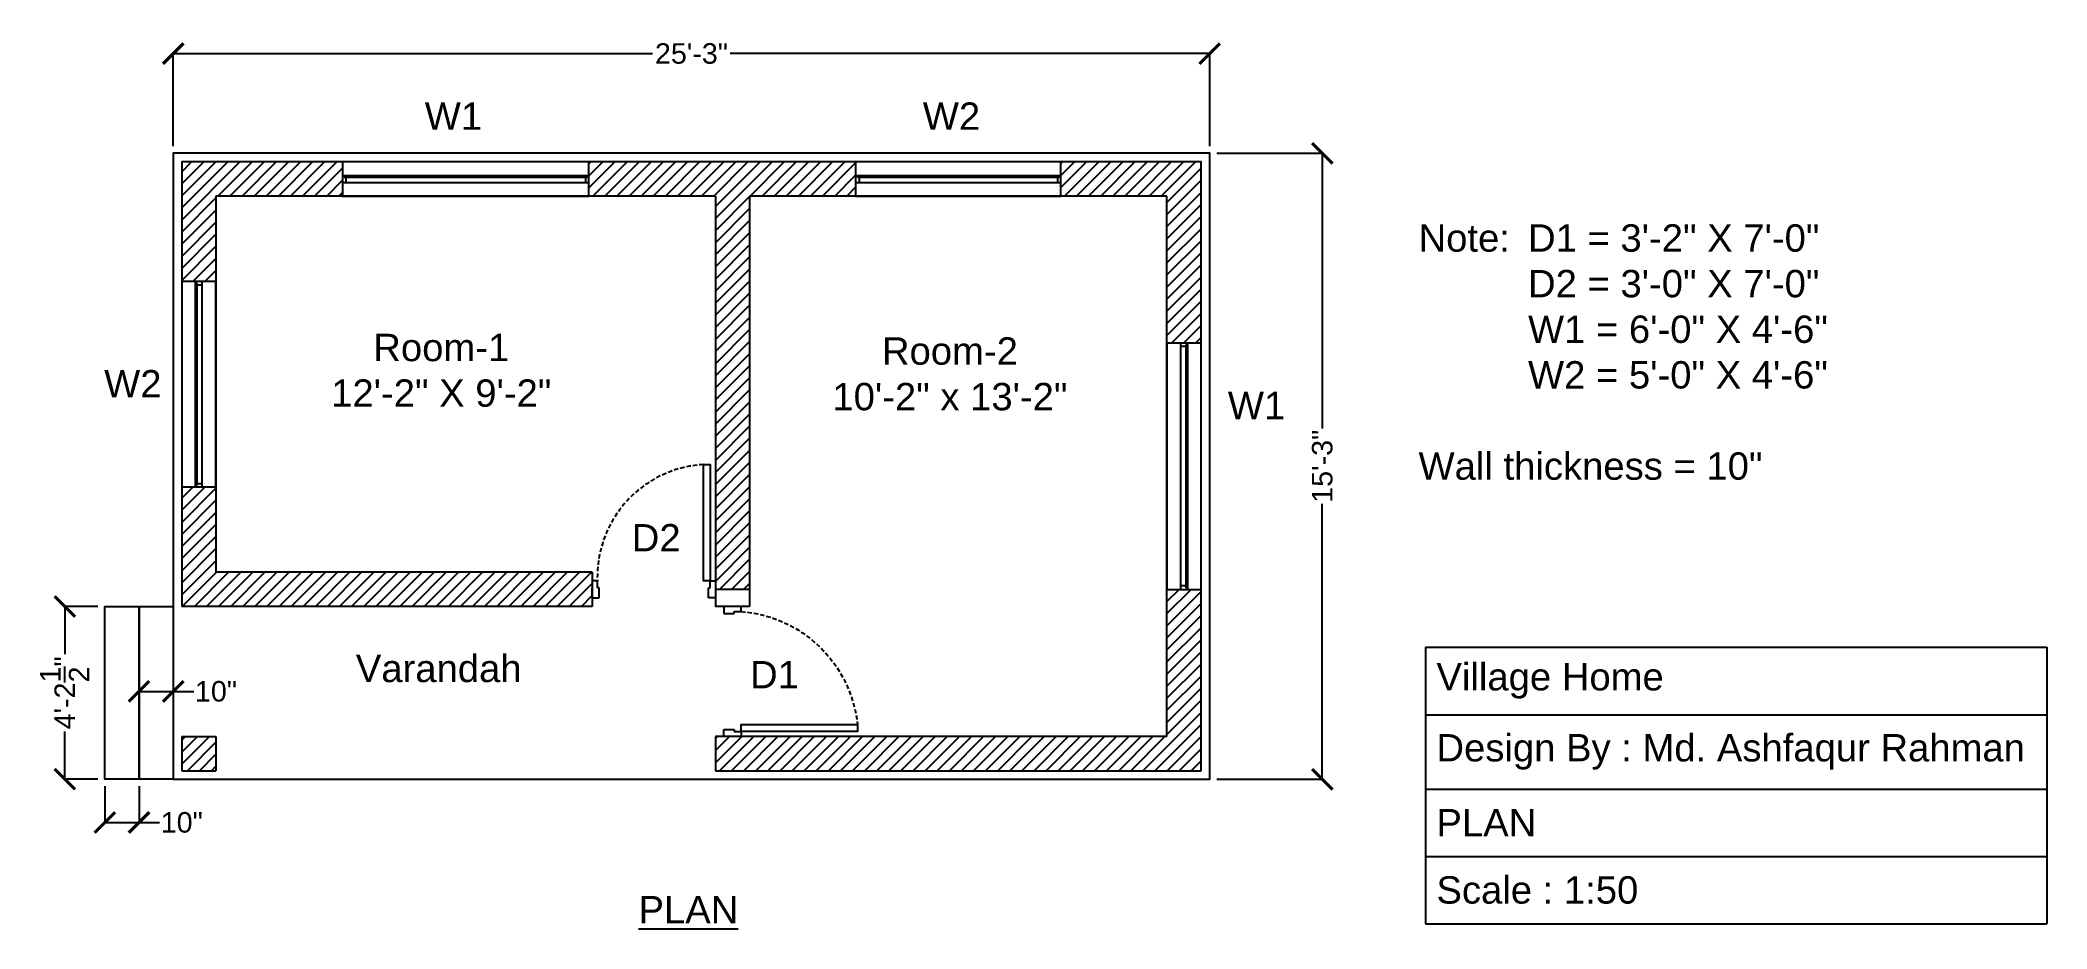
# Model space of a CAD drawing. Header units: inches. Extents: x 130 to 717, y 42 to 302.
import ezdxf

# ---------------------------------------------------------------- set-up
doc = ezdxf.new("R2010")
doc.units = ezdxf.units.IN
doc.header["$MEASUREMENT"] = 0
doc.linetypes.add('HIDDEN', pattern=[0.375, 0.25, -0.125])
doc.styles.get("Standard").update_dxf_attribs({"font": 'arial.ttf'})
doc.dimstyles.get("Standard").update_dxf_attribs({"dimtxt": 6, "dimasz": 6, "dimexe": 0.18, "dimexo": 2.0625, "dimgap": 1, "dimtad": 0, "dimtoh": 1, "dimdsep": 46, "dimlunit": 4, "dimtxsty": 'Standard', "dimblk": 'ARCHTICK', "dimcen": 0.09, "dimadec": 0, "dimazin": 0, "dimtfac": 1, "dimtofl": 0, "dimtmove": 0, "dimatfit": 3, "dimfxl": 1, "dimtolj": 1, "dimtzin": 0, "dimarcsym": 0})

# ---------------------------------------------------------------- blocks, each defined once
blk = doc.blocks.new('W1')
for p, q in [((36, 10), (-36, 10)), ((-36, 10), (-36, 0)), ((-36, 6), (36, 6)), ((-35.5, 6), (-35.5, 5.5)), ((35.5, 6), (35.5, 5.5)), ((36, 0), (36, 10)), ((-36, 4), (36, 4)), ((-36, 0), (36, 0)), ((-35.5, 5.5), (35.5, 5.5)), ((-35, 5.5), (-35, 4)), ((35, 5.5), (35, 4))]:
    blk.add_line(p, q)
blk = doc.blocks.new('W2')
for p, q in [((30, 10), (-30, 10)), ((-30, 10), (-30, 0)), ((-30, 6), (30, 6)), ((-29.5, 6), (-29.5, 5.5)), ((29.5, 6), (29.5, 5.5)), ((30, 0), (30, 10)), ((-30, 4), (30, 4)), ((-30, 0), (30, 0)), ((-29.5, 5.5), (29.5, 5.5)), ((-29, 5.5), (-29, 4)), ((29, 5.5), (29, 4))]:
    blk.add_line(p, q)
blk = doc.blocks.new('D1')
for p, q in [((1.5, 2.5), (0, 2.5)), ((0, 2.5), (0, -2.5)), ((1.5, 0.5), (1.5, 2.5)), ((2, 0.5), (1.5, 0.5)), ((2, -2.5), (2, 0.5)), ((36, -2.5), (36, 0.5)), ((36, 0.5), (36.5, 0.5)), ((36.5, 0.5), (36.5, 2.5)), ((36.5, 2.5), (38, 2.5)), ((38, 2.5), (38, -2.5)), ((0, -2.5), (2, -2.5)), ((38, -2.5), (36, -2.5))]:
    blk.add_line(p, q)
blk.add_lwpolyline([(1.5, 2.5), (3.5, 2.5), (3.5, 36.5), (1.5, 36.5)], close=True)
at = {"linetype": 'HIDDEN', "ltscale": 5}
blk.add_arc((-0.27, -0.17), 36.87, 4.15978, 84.13002, dxfattribs=at)
blk = doc.blocks.new('D2')
for p, q in [((-34.5, 2.5), (-36, 2.5)), ((-36, 2.5), (-36, -2.5)), ((-36, -2.5), (-36, 0.5)), ((-34.5, 0.5), (-34.5, 2.5)), ((-34, 0.5), (-34.5, 0.5)), ((-34, -2.5), (-34, 0.5)), ((-2, -2.5), (-2, 0.5)), ((-2, 0.5), (-1.5, 0.5)), ((-1.5, 0.5), (-1.5, 2.5)), ((-1.5, 2.5), (0, 2.5)), ((0, 2.5), (0, -2.5)), ((-36, -2.5), (-34, -2.5)), ((0, -2.5), (-2, -2.5))]:
    blk.add_line(p, q)
blk.add_lwpolyline([(-1.5, 2.5), (-3.5, 2.5), (-3.5, 36.5), (-1.5, 36.5)], close=True)
at = {"linetype": 'HIDDEN', "ltscale": 5}
blk.add_arc((-1.56, 3.6), 32.96, 93.37866, 181.90643, dxfattribs=at)
blk = doc.blocks.new('_ArchTick')
at = {"color": 0, "linetype": 'ByBlock', "const_width": 0.15}
blk.add_lwpolyline([(-0.5, -0.5), (0.5, 0.5)], dxfattribs=at)
blk = doc.blocks.new('*D5')
at = {"color": 0, "lineweight": -2, "transparency": 16777216}
for p, q in [((169.36, 271.22), (169.36, 298.49)), ((169.36, 298.31), (309.5, 298.31)), ((472.36, 298.31), (332.22, 298.31)), ((472.36, 271.22), (472.36, 298.49))]:
    blk.add_line(p, q, dxfattribs=at)
at = {"layer": 'Defpoints', "color": 0, "transparency": 16777216}
for p in [(472.36, 298.31), (169.36, 269.16), (472.36, 269.16)]:
    blk.add_point(p, dxfattribs=at)
at = {"color": 0, "lineweight": -2, "transparency": 16777216, "xscale": 6, "yscale": 6, "zscale": 6, "rotation": 180}
blk.add_blockref('_ArchTick', (169.36, 298.31), dxfattribs=at)
at = {"color": 0, "lineweight": -2, "transparency": 16777216, "xscale": 6, "yscale": 6, "zscale": 6}
blk.add_blockref('_ArchTick', (472.36, 298.31), dxfattribs=at)
at = {"color": 0, "transparency": 16777216, "insert": (320.86, 298.31), "char_height": 6, "attachment_point": 5}
blk.add_mtext('\\A1;25\'-3"', dxfattribs=at)
blk = doc.blocks.new('*D7')
at = {"color": 0, "lineweight": -2, "transparency": 16777216}
for p, q in [((474.42, 269.16), (505.46, 269.16)), ((505.28, 269.16), (505.28, 188.68)), ((505.28, 86.16), (505.28, 166.64)), ((474.42, 86.16), (505.46, 86.16))]:
    blk.add_line(p, q, dxfattribs=at)
at = {"layer": 'Defpoints', "color": 0, "transparency": 16777216}
for p in [(472.36, 269.16), (472.36, 86.16), (505.28, 86.16)]:
    blk.add_point(p, dxfattribs=at)
at = {"color": 0, "lineweight": -2, "transparency": 16777216, "xscale": 6, "yscale": 6, "zscale": 6}
for p, rotation in [((505.28, 269.16), 90), ((505.28, 86.16), 270)]:
    blk.add_blockref('_ArchTick', p, dxfattribs=dict(at, rotation=rotation))
at = {"color": 0, "transparency": 16777216, "insert": (505.28, 177.66), "char_height": 6, "attachment_point": 5, "rotation": 90}
blk.add_mtext('\\A1;15\'-3"', dxfattribs=at)
blk = doc.blocks.new('*D8')
at = {"color": 0, "lineweight": -2, "transparency": 16777216}
for p, q in [((159.36, 113.47), (159.36, 112.02)), ((159.36, 111.84), (169.36, 111.84)), ((169.36, 113.47), (169.36, 112.02)), ((169.36, 111.84), (175.36, 111.84))]:
    blk.add_line(p, q, dxfattribs=at)
at = {"layer": 'Defpoints', "color": 0, "transparency": 16777216}
for p in [(169.36, 111.84), (159.36, 111.41), (169.36, 111.41)]:
    blk.add_point(p, dxfattribs=at)
at = {"color": 0, "lineweight": -2, "transparency": 16777216, "xscale": 6, "yscale": 6, "zscale": 6, "rotation": 180}
blk.add_blockref('_ArchTick', (159.36, 111.84), dxfattribs=at)
at = {"color": 0, "lineweight": -2, "transparency": 16777216, "xscale": 6, "yscale": 6, "zscale": 6}
blk.add_blockref('_ArchTick', (169.36, 111.84), dxfattribs=at)
at = {"color": 0, "transparency": 16777216, "insert": (181.86, 111.84), "char_height": 6, "attachment_point": 5}
blk.add_mtext('\\A1;10"', dxfattribs=at)
blk = doc.blocks.new('*D9')
at = {"color": 0, "lineweight": -2, "transparency": 16777216}
for p, q in [((149.36, 84.1), (149.36, 73.33)), ((159.36, 84.1), (159.36, 73.33)), ((149.36, 73.51), (159.36, 73.51)), ((159.36, 73.51), (165.36, 73.51))]:
    blk.add_line(p, q, dxfattribs=at)
at = {"layer": 'Defpoints', "color": 0, "transparency": 16777216}
for p in [(149.36, 86.16), (159.36, 86.16), (159.36, 73.51)]:
    blk.add_point(p, dxfattribs=at)
at = {"color": 0, "lineweight": -2, "transparency": 16777216, "xscale": 6, "yscale": 6, "zscale": 6, "rotation": 180}
blk.add_blockref('_ArchTick', (149.36, 73.51), dxfattribs=at)
at = {"color": 0, "lineweight": -2, "transparency": 16777216, "xscale": 6, "yscale": 6, "zscale": 6}
blk.add_blockref('_ArchTick', (159.36, 73.51), dxfattribs=at)
at = {"color": 0, "transparency": 16777216, "insert": (171.86, 73.51), "char_height": 6, "attachment_point": 5}
blk.add_mtext('\\A1;10"', dxfattribs=at)
blk = doc.blocks.new('*D10')
at = {"color": 0, "lineweight": -2, "transparency": 16777216}
for p, q in [((147.3, 136.66), (137.47, 136.66)), ((137.65, 136.66), (137.65, 122.69)), ((137.65, 86.16), (137.65, 100.13)), ((147.3, 86.16), (137.47, 86.16))]:
    blk.add_line(p, q, dxfattribs=at)
at = {"layer": 'Defpoints', "color": 0, "transparency": 16777216}
for p in [(149.36, 136.66), (137.65, 86.16), (149.36, 86.16)]:
    blk.add_point(p, dxfattribs=at)
at = {"color": 0, "lineweight": -2, "transparency": 16777216, "xscale": 6, "yscale": 6, "zscale": 6}
for p, rotation in [((137.65, 136.66), 90), ((137.65, 86.16), 270)]:
    blk.add_blockref('_ArchTick', p, dxfattribs=dict(at, rotation=rotation))
at = {"color": 0, "transparency": 16777216, "insert": (137.65, 111.41), "char_height": 6, "attachment_point": 5, "rotation": 90}
blk.add_mtext('\\A1;4\'-2{\\H1x;\\S1/2;}"', dxfattribs=at)
blk = doc.blocks.new('*T11')
at = {"color": 0, "linetype": 'ByBlock', "lineweight": -2, "transparency": 16777216}
for p, q in [((0, 0), (181.61, 0)), ((0, 0), (0, -80.94)), ((181.61, 0), (181.61, -80.94)), ((0, -19.8), (181.61, -19.8)), ((0, -41.52), (181.61, -41.52)), ((0, -61.23), (181.61, -61.23)), ((0, -80.94), (181.61, -80.94))]:
    blk.add_line(p, q, dxfattribs=at)
at = {"color": 0, "transparency": 16777216, "char_height": 8, "width": 181.494, "attachment_point": 4}
for s, insert in [(' Village Home', (0.06, -9.9)), (' Design By : Md. Ashfaqur Rahman', (0.06, -30.66)), (' PLAN', (0.06, -51.38)), (' Scale : 1:50', (0.06, -71.09))]:
    blk.add_mtext(s, dxfattribs=dict(at, insert=insert))

msp = doc.modelspace()

# ---------------------------------------------------------------- hatches: boundary and pattern name
at = {"transparency": 33554687}
h = msp.add_hatch(dxfattribs=at)
h.set_pattern_fill('ANSI31', color=256, scale=20)
h.paths.add_polyline_path([(218.86, 266.66), (171.86, 266.66), (171.86, 231.66), (181.86, 231.66), (181.86, 256.66), (218.86, 256.66)])
h.paths.add_polyline_path([(368.86, 266.66), (290.86, 266.66), (290.86, 256.66), (327.86, 256.66), (327.86, 141.66), (337.86, 141.66), (337.86, 256.66), (368.86, 256.66)])
h.paths.add_polyline_path([(469.86, 266.66), (428.86, 266.66), (428.86, 256.66), (459.86, 256.66), (459.86, 213.66), (469.86, 213.66)])
h.paths.add_polyline_path([(469.86, 141.66), (459.86, 141.66), (459.86, 98.66), (327.86, 98.66), (327.86, 88.66), (469.86, 88.66)])
h.paths.add_polyline_path([(181.86, 171.66), (171.86, 171.66), (171.86, 136.66), (291.86, 136.66), (291.86, 146.66), (181.86, 146.66)])
h.paths.add_polyline_path([(181.86, 98.66), (171.86, 98.66), (171.86, 88.66), (181.86, 88.66)])

# ---------------------------------------------------------------- linework, layer by layer
for p, q in [((181.86, 256.66), (181.86, 146.66)), ((327.86, 256.66), (181.86, 256.66)), ((327.86, 256.66), (327.86, 136.66)), ((459.86, 256.66), (337.86, 256.66)), ((337.86, 256.66), (337.86, 136.66)), ((459.86, 98.66), (459.86, 256.66)), ((291.86, 146.66), (181.86, 146.66)), ((291.86, 146.66), (291.86, 136.66)), ((337.86, 141.66), (327.86, 141.66)), ((291.86, 136.66), (171.86, 136.66)), ((337.86, 136.66), (327.86, 136.66)), ((171.86, 98.66), (181.86, 98.66)), ((181.86, 98.66), (181.86, 88.66)), ((459.86, 98.66), (327.86, 98.66)), ((327.86, 98.66), (327.86, 88.66)), ((327.86, 88.66), (469.86, 88.66))]:
    msp.add_line(p, q)
for points in [[(169.36, 86.16), (472.36, 86.16), (472.36, 269.16), (169.36, 269.16)], [(159.36, 86.16), (149.36, 86.16), (149.36, 136.66), (159.36, 136.66)], [(169.36, 86.16), (159.36, 86.16), (159.36, 136.66), (169.36, 136.66)]]:
    msp.add_lwpolyline(points, close=True)
for points in [[(469.86, 88.66), (469.86, 266.66), (171.86, 266.66), (171.86, 136.66)], [(171.86, 98.66), (171.86, 88.66)], [(171.86, 88.66), (181.86, 88.66)]]:
    msp.add_lwpolyline(points)

# ---------------------------------------------------------------- block references
for name, p in [('W1', (254.86, 256.66)), ('W2', (398.86, 256.66)), ('D2', (327.86, 141.66)), ('*T11', (535.475, 124.818))]:
    msp.add_blockref(name, p)
for name, p, rotation in [('W2', (181.86, 201.66), 90), ('W1', (459.86, 177.66), 270)]:
    msp.add_blockref(name, p, dxfattribs=dict(rotation=rotation))
at = {"xscale": -1, "rotation": 270}
msp.add_blockref('D1', (332.86, 98.66), dxfattribs=at)

# ---------------------------------------------------------------- texts
at = {"char_height": 0.2, "attachment_point": 1}
for s, insert, width in [('\\P{\\H40x;W1}', (242.899, 284.361), 7.93175), ('\\P{\\H40x;W2}', (388.49, 284.361), 7.93175), ('\\P\\pxqc;{\\H40x;Room-1\\P12\'-2" X 9\'-2"}', (210.237, 216.725), 74.97354), ('\\P\\pxqc;{\\H40x;Room-2\\P10\'-2" x 13\'-2"}', (351.221, 215.693), 90.39435), ('\\P{\\H40x;W2}', (149.175, 206.126), 7.93175), ('\\P{\\H40x;W1}', (477.664, 199.759), 7.93175), ('\\P{\\H40x;D2}', (303.41, 161.096), 7.93175), ('\\P\\pxqc;{\\H40x;Varandah}', (209.48, 122.883), 74.97354), ('\\P{\\H40x;D1}', (337.988, 121.069), 7.93175), ('\\P{\\H40x;\\LPLAN}', (305.369, 52.34), 2.220446049250313e-14)]:
    msp.add_mtext(s, dxfattribs=dict(at, insert=insert, width=width))
at = {"insert": (533.414, 248.401), "char_height": 8, "attachment_point": 1}
msp.add_mtext_dynamic_manual_height_columns('Note:^ID1 = 3\'-2" X 7\'-0"\\P^ID2 = 3\'-0" X 7\'-0"\\P^IW1 = 6\'-0" X 4\'-6"\\P^IW2 = 5\'-0" X 4\'-6"\\P\\PWall thickness = 10"', width=142.37044, gutter_width=1, heights=[0], dxfattribs=at)

# ---------------------------------------------------------------- dimensions: what is measured, and where the dimension line sits
dim = msp.add_linear_dim(base=(472.36, 298.315), p1=(169.36, 269.16), p2=(472.36, 269.16), dimstyle='Standard', override={"dimtxt": 6})
dim.commit()
dim.dimension.update_dxf_attribs({"geometry": '*D5', "text_midpoint": (320.86, 298.315)})
for base, p1, p2, picture, middle in [((505.282, 86.16), (472.36, 269.16), (472.36, 86.16), '*D7', (505.282, 177.66)), ((137.655, 86.16), (149.36, 136.66), (149.36, 86.16), '*D10', (137.655, 111.41))]:
    dim = msp.add_linear_dim(base=base, p1=p1, p2=p2, angle=90, dimstyle='Standard')
    dim.commit()
    dim.dimension.update_dxf_attribs({"geometry": picture, "text_midpoint": middle})
dim = msp.add_linear_dim(base=(169.36, 111.838), p1=(159.36, 111.41), p2=(169.36, 111.41), dimstyle='Standard')
dim.commit()
dim.dimension.update_dxf_attribs({"geometry": '*D8', "text_midpoint": (181.856, 111.838), "dimtype": 160})
dim = msp.add_linear_dim(base=(159.36, 73.506), p1=(149.36, 86.16), p2=(159.36, 86.16), dimstyle='Standard')
dim.commit()
dim.dimension.update_dxf_attribs({"geometry": '*D9', "text_midpoint": (171.856, 73.506)})

doc.saveas('drawing.dxf')
